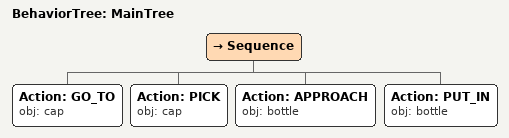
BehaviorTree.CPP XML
<root main_tree_to_execute="MainTree">
  <BehaviorTree ID="MainTree">
    <Sequence>
      <!-- Go to cap -->
      <Action ID="GO_TO" obj="cap" />
      <!-- Pick cap -->
      <Action ID="PICK" obj="cap" />
      <!-- Approach bottle -->
      <Action ID="APPROACH" obj="bottle" />
      <!-- Put in bottle -->
      <Action ID="PUT_IN" obj="bottle" />
    </Sequence>
  </BehaviorTree>
</root>
